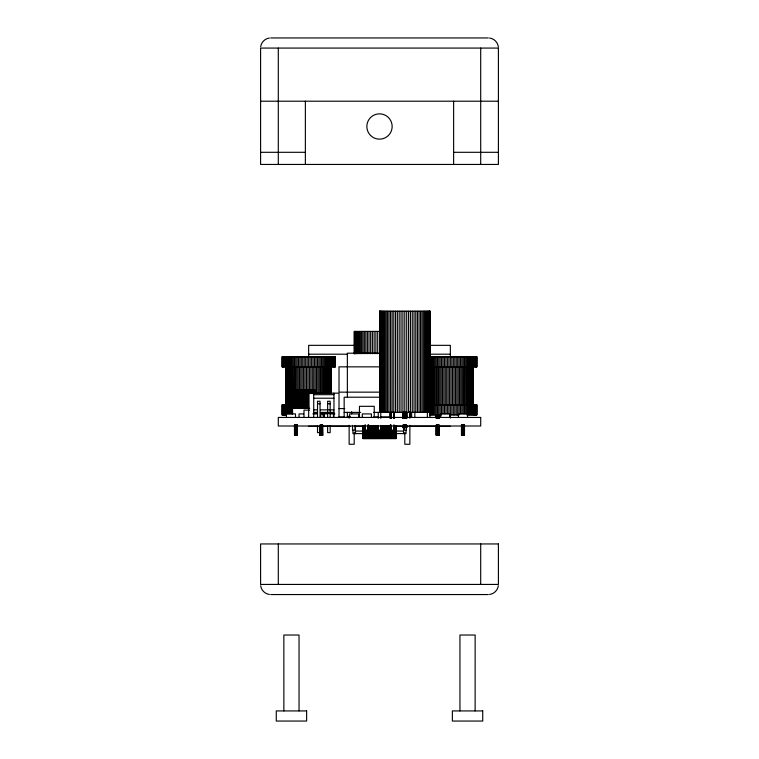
<?xml version="1.0" encoding="UTF-8"?>
<svg xmlns="http://www.w3.org/2000/svg" width="759" height="759" viewBox="0 0 759 759"><rect width="100%" height="100%" fill="white"/><g stroke="black" fill="none" stroke-linecap="round" stroke-linejoin="round"><path stroke-width="1.14" d="M260.679 46.745C261.21 42.314 264.957 38.567 269.388 38.035M498.321 585.749C497.79 590.179 494.043 593.927 489.612 594.468M270.707 37.95L488.293 37.95M260.593 101.203L498.407 101.203M260.593 152.303L305.374 152.303M453.626 152.303L498.407 152.303M379.5 311.19L430.097 311.19L430.097 412.393L373.608 412.393M379.5 331.427L354.197 331.427L354.197 353.722M354.709 345.345L308.657 345.345L308.657 366.853M430.268 345.345L450.343 345.345L450.343 366.853M380.088 353.191L347.366 353.191L347.366 397.213M308.657 354.197L347.622 354.197M430.268 354.197L450.343 354.197M429.575 356.73L476.908 356.73L476.861 366.853L429.575 366.853M335.222 366.853L282.092 366.853L282.139 356.73L335.222 356.73L335.184 366.853M380.088 366.853L339.017 366.853L339.017 392.147L380.088 392.147M314.824 390.126L292.557 390.126L292.557 414.034M313.723 394.68L333.96 394.68M380.088 397.213L344.159 397.213L344.159 417.45M313.723 398.219L333.96 398.219M317.518 403.788L320.042 403.788M327.632 403.788L330.165 403.788M429.575 404.803L476.908 404.803L476.861 414.917L466.899 414.917M309.767 408.342L292.215 408.342L292.215 414.034M339.017 408.598L344.766 408.598M313.723 409.86L317.091 409.86M320.469 409.86L333.96 409.86M309.53 410.116L303.979 410.116L303.979 417.45M313.723 412.393L317.091 412.393M320.469 412.393L333.96 412.393M344.159 412.393L360.648 412.393M313.723 413.399L317.091 413.399M320.469 413.399L333.96 413.399M303.6 413.911L299.046 413.911L299.046 417.45M312.831 413.911L317.385 413.911M321.057 413.911L323.334 413.911L323.334 417.45M327.765 413.911L324.349 413.911L324.349 417.45M330.042 413.911L334.842 413.911M322.793 414.917L324.036 414.917M441.567 414.917L429.575 414.917L429.575 411.549M450.343 414.917L459.11 414.917M339.017 416.947L344.766 416.947M347.072 416.947L350.516 416.947M373.751 416.947L378.352 416.947M380.648 416.947L390.999 416.947M363.058 426.188L365.402 426.093M368.931 426.188L378.324 426.093M380.676 426.188L390.069 426.093M393.598 426.188L395.942 426.093M308.657 426.302L318.106 426.302M321.645 426.302L349.984 426.302M354.709 426.302L365.402 426.33M368.931 426.33L378.324 426.33M380.676 426.33L390.069 426.33M393.598 426.33L403.114 426.302M409.016 426.302L450.343 426.302M363.058 426.511L365.402 426.511M368.931 426.511L378.324 426.511M380.676 426.511L390.069 426.511M393.598 426.511L395.942 426.511M363.058 426.729L365.402 426.729M368.931 426.729L378.324 426.729M380.676 426.729L390.069 426.729M393.598 426.729L395.942 426.729M363.058 426.985L365.402 426.985M368.931 426.985L378.324 426.985M380.676 426.985L390.069 426.985M393.598 426.985L395.942 426.985M363.058 427.279L365.402 427.279M367.754 427.279L378.324 427.279M380.676 427.279L391.246 427.279M393.598 427.279L395.942 427.279M363.058 427.602L365.449 427.573M367.754 427.602L378.324 427.602M380.676 427.602L391.246 427.602M393.551 427.573L395.942 427.602M406.777 427.573L406.777 425.239L406.805 427.573L402.792 427.573L402.782 425.239M363.058 427.953L365.402 427.953M367.754 427.953L378.324 427.953M380.676 427.953L391.246 427.953M393.598 427.953L395.942 427.953M363.058 428.332L365.402 428.332M367.754 428.332L378.324 428.332M380.676 428.332L391.246 428.332M393.598 428.332L395.942 428.332M363.058 428.74L365.402 428.74M367.754 428.74L378.324 428.74M380.676 428.74L391.246 428.74M393.598 428.74L395.942 428.74M363.058 429.167L365.402 429.167M367.754 429.167L378.324 429.167M380.676 429.167L391.246 429.167M393.598 429.167L395.942 429.167M363.058 429.622L365.402 429.622M367.754 429.622L378.324 429.622M380.676 429.622L391.246 429.622M393.598 429.622L395.942 429.622M363.058 430.087L395.942 430.087M363.058 430.571L395.942 430.571M403.532 431.065L355.468 431.065L355.468 433.598L355.468 425.808M363.058 431.567L395.942 431.567M363.058 432.08L395.942 432.08M320.042 432.63L317.518 432.63L317.518 425.657M363.058 432.592L395.942 432.592M363.058 433.095L395.942 433.095M363.058 434.091L395.942 434.091M363.058 434.575L395.942 434.575M363.058 435.049L395.942 435.049M297.519 435.163L294.501 435.163L294.492 425.04M319.833 435.163L319.881 431.786L319.805 435.163L322.822 435.163M436.207 435.163L436.207 425.04L436.178 435.163L439.195 435.163L439.167 425.04M464.499 435.163L461.481 435.163L461.472 425.04M363.058 435.495L395.942 435.495M363.058 435.922L395.942 435.922M363.058 436.33L395.942 436.33M363.058 436.719L395.942 436.719M363.058 437.07L395.942 437.07M363.058 437.393L395.942 437.393M363.058 437.677L395.942 437.677M363.058 437.934L395.942 437.934M363.058 438.152L395.942 438.152M363.058 438.332L395.942 438.332M363.058 438.474L395.942 438.474M395.942 438.579L363.058 438.655L363.058 426.008M270.707 594.553L488.293 594.553M489.612 38.035C494.043 38.567 497.79 42.314 498.321 46.745M269.388 594.468C264.957 593.927 261.21 590.179 260.679 585.749M480.703 48.073L480.703 164.447M480.703 543.947L480.703 584.43M476.737 356.73L476.737 366.853M476.737 404.803L476.737 414.917M476.529 356.73L476.529 366.853M476.529 404.803L476.529 414.917M476.235 356.73L476.235 366.853M476.244 404.803L476.244 414.917M475.865 356.73L475.865 366.853M475.865 404.803L475.865 414.917M475.419 356.73L475.419 366.853M475.419 404.803L475.419 414.917M475.134 710.927L475.143 635.027L459.954 635.027L459.954 710.927M474.887 356.73L474.887 366.853M474.887 404.803L474.887 414.917M474.271 356.73L474.271 366.853M474.271 404.803L474.271 414.917M473.588 356.73L473.588 366.853M473.588 404.803L473.588 414.917M473.066 366.635L473.113 404.803M472.923 366.635L472.923 404.803M472.829 356.73L472.829 366.853M472.838 404.803L472.838 414.917M472.686 366.635L472.686 404.803M472.364 366.635L472.364 404.803M472.003 356.73L472.003 414.917M471.443 366.635L471.443 404.803M471.111 356.73L471.111 366.853M471.111 404.803L471.111 414.917M470.855 366.635L470.855 404.803M470.144 356.73L470.153 414.917M469.423 366.635L469.423 404.803M469.128 356.73L469.128 366.853M469.128 404.803L469.128 414.917M468.588 366.635L468.588 404.803M468.037 356.73L468.037 366.853M468.037 404.803L468.037 414.917M467.677 366.635L467.677 404.803M467.544 417.45L467.544 413.911L458.436 413.911L458.436 417.45M466.899 356.73L466.899 366.853M466.899 404.803L466.899 413.797M466.7 366.635L466.7 404.803M465.713 356.73L465.713 413.797M464.536 366.635L464.47 413.797M464.47 356.73L464.47 366.853M464.508 425.04L464.47 435.163M464.271 425.04L464.271 435.163M464.062 425.04L464.176 435.163M463.939 425.04L463.939 435.163M463.796 425.04L463.796 435.163M463.645 425.04L463.645 435.163M463.493 425.04L463.493 435.163M463.369 366.635L463.369 404.803M463.332 425.04L463.332 435.163M463.189 356.73L463.189 366.853M463.189 404.803L463.189 413.797M463.161 425.04L463.161 435.163M462.99 425.04L462.99 435.163M462.819 425.04L462.819 435.163M462.648 425.04L462.648 435.163M462.487 425.04L462.487 435.163M462.335 425.04L462.335 435.163M462.146 366.635L462.146 404.803M462.184 425.04L462.184 435.163M462.041 425.04L462.041 435.163M461.87 356.73L461.87 366.853M461.87 404.803L461.87 413.797M461.918 425.04L461.918 435.163M461.804 425.04L461.709 435.163M461.624 425.04L461.557 435.163M460.874 366.635L460.874 404.803M460.504 356.73L460.504 366.853M460.504 404.803L460.504 413.797M459.556 366.635L459.556 404.803M459.11 356.73L459.11 366.853M459.11 404.803L459.11 413.797M458.208 366.635L458.208 404.803M457.696 356.73L457.696 366.853M457.696 404.803L457.696 414.917M456.823 366.635L456.823 404.803M456.254 356.73L456.254 366.853M456.254 404.803L456.254 414.917M455.409 366.635L455.409 404.803M454.793 356.73L454.793 366.853M454.793 404.803L454.793 414.917M453.977 366.635L453.977 404.803M453.635 101.203L453.626 164.447M453.313 356.73L453.313 366.853M453.313 404.803L453.313 414.917M452.525 366.635L452.525 404.803M451.833 356.73L451.833 366.853M451.833 404.803L451.833 414.917M451.074 366.635L451.074 404.803M450.343 404.803L450.343 418.095M449.831 417.45L449.831 413.911L440.723 413.911L440.723 417.45M449.613 366.635L449.613 404.803M448.854 356.73L448.854 366.853M448.854 404.803L448.854 413.797M448.152 366.635L448.152 404.803M447.364 356.73L447.364 366.853M447.364 404.803L447.364 413.797M446.709 366.635L446.709 404.803M445.894 356.73L445.894 366.853M445.894 404.803L445.894 413.797M445.277 366.635L445.277 404.803M444.432 356.73L444.432 366.853M444.432 404.803L444.432 413.797M443.863 366.635L443.863 404.803M442.99 356.73L442.99 366.853M442.99 404.803L442.99 413.797M442.478 366.635L442.478 404.803M441.567 356.73L441.567 366.853M441.567 404.803L441.567 413.797M441.121 366.635L441.121 404.803M440.173 356.73L440.173 366.853M440.173 404.803L440.173 414.917M439.812 366.635L439.812 404.803M439.195 414.917L439.205 418.294M438.977 414.917L438.977 418.294M438.977 425.04L438.977 435.163M438.816 356.73L438.816 366.853M438.816 404.803L438.759 418.294M438.759 425.04L438.873 435.163M438.636 414.917L438.636 418.294M438.636 425.04L438.636 435.163M438.541 366.635L438.541 404.803M438.493 414.917L438.493 418.294M438.493 425.04L438.493 435.163M438.351 414.917L438.351 418.294M438.351 425.04L438.351 435.163M438.19 414.917L438.19 418.294M438.19 425.04L438.19 435.163M438.028 414.917L438.028 418.294M438.028 425.04L438.028 435.163M437.858 414.917L437.858 418.294M437.858 425.04L437.858 435.163M437.687 414.917L437.687 418.294M437.687 425.04L437.687 435.163M437.488 356.73L437.488 366.853M437.488 404.803L437.516 418.294M437.516 425.04L437.516 435.163M437.355 414.917L437.355 418.294M437.355 425.04L437.355 435.163M437.317 366.635L437.317 404.803M437.184 414.917L437.184 418.294M437.184 425.04L437.184 435.163M437.032 414.917L437.032 418.294M437.032 425.04L437.032 435.163M436.88 414.917L436.88 418.294M436.88 425.04L436.88 435.163M436.748 414.917L436.748 418.294M436.748 425.04L436.748 435.163M436.615 414.917L436.615 418.294M436.615 425.04L436.615 435.163M436.406 414.917L436.406 418.294M436.501 425.04L436.406 435.163M436.254 414.917L436.207 418.294L436.207 356.73M434.964 356.73L434.964 414.917M433.987 366.635L433.987 404.803M433.778 356.73L433.778 366.853M433.778 404.803L433.778 414.917M433 366.635L433 404.803M432.639 356.73L432.639 366.853M432.639 404.803L432.639 414.917M432.089 366.635L432.089 404.803M431.558 356.73L431.558 366.853M431.558 404.803L431.558 414.917M431.254 366.635L431.254 404.803M430.533 356.73L430.533 366.853M430.533 414.917L430.505 366.635M430.03 311.19L429.974 417.45M429.822 311.19L429.822 412.393M429.461 311.19L429.461 412.393M428.977 311.19L428.977 412.393M428.351 311.19L428.351 412.393M427.592 311.19L427.592 412.393M427.364 411.881L427.364 417.45M426.71 311.19L426.71 412.393M425.704 311.19L425.704 412.393M424.585 311.19L424.585 412.393M423.342 311.19L423.342 412.393M422.004 311.19L422.004 412.393M420.571 311.19L420.571 412.393M419.053 311.19L419.053 412.393M417.45 311.19L417.45 412.393M415.78 311.19L415.78 412.393M414.841 412.393L414.841 417.45M414.044 311.19L414.044 412.393M412.26 311.19L412.26 412.393M411.634 412.393L411.634 417.45M410.429 311.19L410.429 412.393M409.983 411.701L409.983 417.45M409.86 412.289L409.86 418.209M409.86 425.315L409.86 444.271L404.803 444.271L404.803 432.421M408.57 311.19L408.57 412.393M406.805 412.393L406.805 418.228L406.691 311.19M406.492 412.393L406.492 418.228M406.492 425.239L406.492 427.573M406.473 412.393L406.473 418.294M406.378 425.239L406.473 430.097L403.94 430.097L403.921 425.239M406.264 412.393L406.264 418.228M406.264 425.239L406.264 427.573M406.131 412.393L406.131 418.228M406.131 425.239L406.131 427.573M406.065 430.258L406.065 433.598L352.935 433.598L352.935 430.258M405.989 412.393L405.989 418.228M405.989 425.239L405.989 427.573M405.837 412.393L405.837 418.228M405.837 425.239L405.837 427.573M405.676 412.393L405.676 418.228M405.676 425.239L405.676 427.573M405.515 412.393L405.515 418.228M405.515 425.239L405.515 427.573M405.334 412.393L405.334 418.228M405.334 425.239L405.334 427.573M405.164 412.393L405.164 418.228M405.164 425.239L405.164 427.573M404.983 412.393L404.983 418.228M404.983 425.239L404.983 427.573M404.803 311.19L404.803 418.228M404.803 425.239L404.803 427.573M404.623 412.393L404.623 418.228M404.623 425.239L404.623 427.573M404.443 412.393L404.443 418.228M404.443 425.239L404.443 427.573M404.262 412.393L404.262 418.228M404.262 425.239L404.262 427.573M404.092 412.393L404.092 418.228M404.092 425.239L404.092 427.573M403.921 412.393L403.921 418.228M403.76 412.393L403.76 418.228M403.76 425.239L403.76 427.573M403.608 412.393L403.608 418.228M403.608 425.239L403.532 433.598M403.333 412.393L403.333 418.228M403.333 425.239L403.333 427.573M403.219 412.393L403.219 418.228M403.219 425.239L403.219 427.573M403.114 412.393L403.114 418.228M402.906 311.19L402.934 418.228M402.792 412.393L402.782 418.228M401.027 311.19L401.027 412.393M399.168 311.19L399.168 412.393M397.346 311.19L397.346 412.393M395.942 426.008L395.942 438.655M395.553 311.19L395.553 412.393M394.168 412.393L394.177 418.228M394.168 425.239L394.168 427.573M394.044 412.393L394.044 418.228M394.101 425.239L394.139 427.573M393.883 412.393L393.968 418.228M393.968 425.239L393.883 427.573M393.826 311.19L393.788 418.228M393.788 427.573L393.788 425.239L393.617 430.097M393.617 412.393L393.617 418.294M392.147 311.19L392.147 412.393M391.189 412.393L391.189 418.228M391.189 425.239L391.189 427.573M391.084 412.393L391.084 418.294M391.037 425.239L391.084 430.097M390.885 412.393L390.885 418.228M390.885 425.239L390.885 427.573M390.752 412.393L390.752 418.228M390.752 425.239L390.752 427.573M390.543 311.19L390.629 418.228M390.515 425.239L390.629 427.573M390.411 412.393L390.411 418.228M390.411 425.239L390.411 427.573M390.325 412.393L390.259 418.228M390.259 425.239L390.202 427.573L390.135 425.239M390.135 412.393L390.154 418.228M389.025 311.19L389.025 412.393M387.593 311.19L387.593 412.393M386.255 311.19L386.255 412.393M385.022 311.19L385.022 412.393M383.893 311.19L383.893 412.393M382.887 311.19L382.887 412.393M382.005 311.19L382.005 412.393M381.246 311.19L381.246 412.393M380.762 412.393L380.762 418.294M380.762 425.382L380.762 430.097M380.62 311.19L380.62 412.393M380.136 311.19L380.136 412.393M379.785 311.19L379.785 412.393M379.566 311.19L379.566 412.393M378.238 412.393L378.238 418.294M378.238 425.382L378.238 430.097M377.697 331.427L377.697 353.722M375.895 331.427L375.895 353.722M374.234 417.45L374.234 406.321L359.462 406.321L359.462 417.45M374.121 331.427L374.121 353.722M372.375 331.427L372.375 353.722M371.407 417.45L371.407 413.911L362.299 413.911L362.299 417.45M370.658 331.427L370.658 353.722M368.988 331.427L368.988 353.722M368.865 427.573L368.865 425.239L368.741 427.573M368.675 425.239L368.589 427.573M368.485 425.239L368.371 427.573M368.248 425.239L368.248 427.573M368.115 425.239L368.115 427.573M367.963 425.239L367.916 430.097M367.811 425.239L367.811 427.573M367.375 331.427L367.375 353.722M365.819 331.427L365.819 353.722M365.449 425.239L365.383 430.097M365.326 425.239L365.212 427.573M365.107 425.239L365.107 427.573M364.956 425.239L364.899 427.573L364.832 425.239M364.339 331.427L364.339 353.722M362.935 331.427L362.935 353.722M361.607 331.427L361.607 353.722M360.383 331.427L360.383 353.722M359.244 331.427L359.244 353.722M358.751 417.45L358.751 413.911L349.643 413.911L349.643 417.45M358.22 331.427L358.22 353.722M357.29 331.427L357.29 353.722M356.483 331.427L356.483 353.722M355.791 331.427L355.791 353.722M355.221 331.427L355.221 353.722M355.06 425.382L355.06 430.097L352.527 430.097L352.527 425.382M354.776 331.427L354.776 353.722M354.453 331.427L354.453 353.722M354.197 432.421L354.197 444.271L349.14 444.271L349.14 425.315M351.673 411.729L351.673 413.816M349.14 415.837L349.14 418.209M347.366 412.393L347.366 417.45M339.017 417.45L339.017 393.162L308.657 393.162L308.657 417.45M335.061 356.73L335.061 366.853M334.852 356.73L334.852 366.853M334.558 356.73L334.558 366.853M334.188 356.73L334.188 366.853M333.96 393.162L333.96 417.45M333.732 356.73L333.732 366.853M333.457 413.911L333.457 417.45M333.201 356.73L333.201 366.853M332.594 356.73L332.594 366.853M331.911 356.73L331.911 366.853M331.379 366.635L331.379 393.238M331.247 366.635L331.247 393.238M331.152 356.73L331.152 366.853M331.009 366.635L331.009 393.238M330.687 366.635L330.687 393.238M330.326 356.73L330.269 393.238M330.165 417.526L330.165 401.255L327.632 401.255L327.632 417.526M330.165 425.657L330.165 432.63L327.632 432.63L327.632 425.657M329.767 366.635L329.767 393.238M329.425 356.73L329.425 366.853M329.178 366.635L329.178 393.238M328.467 356.73L328.495 393.238M327.746 366.635L327.746 393.238M327.442 356.73L327.442 366.853M326.911 366.635L326.911 393.238M326.361 356.73L326.361 366.853M326 366.635L326 393.238M325.222 356.73L325.222 366.853M325.013 366.635L325.013 393.238M324.036 356.73L323.97 393.238M322.86 366.635L322.86 393.238M322.793 356.73L322.793 366.853M322.679 425.04L322.746 435.163M322.594 425.04L322.594 435.163M322.385 425.04L322.499 435.163M322.252 425.04L322.252 435.163M322.12 425.04L322.12 435.163M321.968 425.04L321.968 435.163M321.816 425.04L321.816 435.163M321.683 366.635L321.683 393.238M321.645 425.04L321.645 435.163M321.512 356.73L321.512 366.853M321.484 425.04L321.484 435.163M321.313 425.04L321.313 435.163M321.142 425.04L321.142 435.163M320.972 425.04L320.972 435.163M320.801 413.911L320.801 417.45M320.81 425.04L320.81 435.163M320.649 425.04L320.649 435.163M320.459 366.635L320.459 393.238M320.507 425.04L320.507 435.163M320.364 425.04L320.364 435.163M320.184 356.73L320.184 366.853M320.241 425.04L320.241 435.163M320.042 417.526L320.042 401.255L317.518 401.255L317.518 417.526M320.127 425.04L320.023 435.163M319.188 366.635L319.188 393.238M318.827 356.73L318.827 366.853M317.879 366.635L317.879 393.238M317.433 356.73L317.433 366.853M316.522 366.635L316.522 393.238M316.01 356.73L316.01 366.853M315.137 366.635L315.137 393.238M314.568 356.73L314.568 366.853M314.587 390.126L314.587 393.541M314.406 390.126L314.406 393.541M314.179 390.126L314.179 393.541M313.903 390.126L313.903 393.541M313.723 366.635L313.723 390.923M313.723 393.162L313.723 417.45M313.571 390.126L313.571 393.541M313.201 390.126L313.201 393.541M313.106 356.73L313.106 366.853M312.784 390.126L312.784 393.541M312.291 366.635L312.328 393.541M311.826 390.126L311.826 393.541M311.636 356.73L311.636 366.853M311.285 390.126L311.285 393.541M310.848 366.635L310.848 390.923M310.716 390.126L310.716 393.541M310.146 356.73L310.146 366.853M310.108 390.126L310.108 393.541M309.473 390.126L309.473 393.541M309.387 366.635L309.387 390.923M308.809 390.126L308.809 408.342M308.126 390.126L308.126 408.342M307.926 366.635L307.926 390.923M307.414 390.126L307.414 408.342M307.167 356.73L307.167 366.853M306.693 390.126L306.693 408.342M306.475 366.635L306.475 390.923M305.953 390.126L305.953 408.342M305.687 356.73L305.687 366.853M305.365 101.203L305.374 164.447M305.203 390.126L305.203 408.342M305.023 366.635L305.023 390.923M304.454 390.126L304.454 408.342M304.207 356.73L304.207 366.853M303.591 366.635L303.685 408.342M302.926 390.126L302.926 408.342M302.746 356.73L302.746 366.853M302.177 366.635L302.177 408.342M301.427 390.126L301.427 408.342M301.304 356.73L301.304 366.853M300.792 366.635L300.792 390.923M300.687 390.126L300.687 408.342M299.966 390.126L299.966 408.342M299.89 356.73L299.89 366.853M299.444 366.635L299.444 390.923M299.255 390.126L299.255 408.342M299.046 710.927L299.037 635.027L283.857 635.027L283.866 710.927M298.496 356.73L298.496 366.853M298.572 390.126L298.572 408.342M298.126 366.635L298.126 390.923M297.907 390.126L297.907 408.342M297.376 425.04L297.443 435.163M297.272 390.126L297.272 408.342M297.291 425.04L297.291 435.163M297.13 356.73L297.13 366.853M297.196 425.04L297.082 435.163M296.959 425.04L296.959 435.163M296.854 366.635L296.854 390.923M296.816 425.04L296.816 435.163M296.665 390.126L296.665 408.342M296.665 425.04L296.665 435.163M296.513 425.04L296.513 435.163M296.352 425.04L296.352 435.163M296.181 425.04L296.181 435.163M296.095 390.126L296.095 408.342M296.01 425.04L296.01 435.163M295.811 356.73L295.811 366.853M295.839 425.04L295.839 435.163M295.668 425.04L295.668 435.163M295.631 366.635L295.555 408.342M295.507 417.45L295.507 413.911L286.399 413.911L286.399 417.45M295.507 425.04L295.507 435.163M295.355 425.04L295.355 435.163M295.204 425.04L295.204 435.163M295.052 390.126L295.052 408.342M295.061 425.04L295.061 435.163M294.938 425.04L294.938 435.163M294.729 425.04L294.824 435.163M294.596 390.126L294.596 408.342M294.53 425.04L294.577 435.163M294.53 356.73L294.464 390.923M294.179 390.126L294.179 408.342M293.809 390.126L293.809 408.342M293.477 390.126L293.477 408.342M293.287 356.73L293.353 390.923M293.202 390.126L293.202 408.342M292.974 390.126L292.974 408.342M292.794 390.126L292.794 408.342M292.661 390.126L292.661 408.342M292.3 366.635L292.3 404.803L282.092 404.803L282.092 414.917L286.162 414.917L286.162 404.803M292.101 356.73L292.101 366.853M292.101 404.803L292.101 413.797M291.323 366.635L291.323 404.803M290.963 356.73L290.963 366.853M290.963 404.803L290.963 413.797M290.412 366.635L290.412 404.803M289.872 356.73L289.872 366.853M289.872 404.803L289.872 413.797M289.577 366.635L289.577 404.803M288.856 356.73L288.856 366.853M288.847 404.803L288.847 413.797M288.818 366.635L288.818 404.803M288.145 366.635L288.145 404.803M287.889 356.73L287.889 366.853M287.889 404.803L287.889 413.797M287.557 366.635L287.557 404.803M286.997 356.73L286.997 413.797M286.636 366.635L286.636 404.803M286.314 366.635L286.314 404.803M286.171 356.73L286.171 366.853M286.077 366.635L286.077 404.803M285.934 366.635L285.887 404.803M285.412 356.73L285.412 366.853M285.412 404.803L285.412 414.917M284.729 356.73L284.729 366.853M284.729 404.803L284.729 414.917M284.113 356.73L284.113 366.853M284.113 404.803L284.113 414.917M283.581 356.73L283.581 366.853M283.581 404.803L283.581 414.917M283.135 356.73L283.135 366.853M283.135 404.803L283.135 414.917M282.765 356.73L282.765 366.853M282.756 404.803L282.756 414.917M282.471 356.73L282.471 366.853M282.471 404.803L282.471 414.917M282.263 356.73L282.263 366.853M282.263 404.803L282.263 414.917M278.297 48.073L278.297 164.447M278.297 543.947L278.297 584.43M498.407 48.073L260.593 48.073L260.593 164.447L498.407 164.447L498.407 48.073M480.703 417.45L278.297 417.45L278.297 426.008L480.703 426.008L480.703 417.45M498.407 543.947L260.593 543.947L260.593 584.43L498.407 584.43L498.407 543.947M306.636 710.927L276.267 710.927L276.276 721.05L306.636 721.05L306.627 710.927M482.733 710.927L452.364 710.927L452.373 721.05L482.733 721.05L482.724 710.927M403.02 427.573L403.02 425.239L402.934 427.573M314.795 393.541L314.795 390.126L314.719 393.541M370.553 135.444A12.647 12.647 0 0 0 391.72 129.77A12.647 12.647 0 0 0 376.227 114.277A12.647 12.647 0 0 0 370.553 135.444"/></g></svg>
